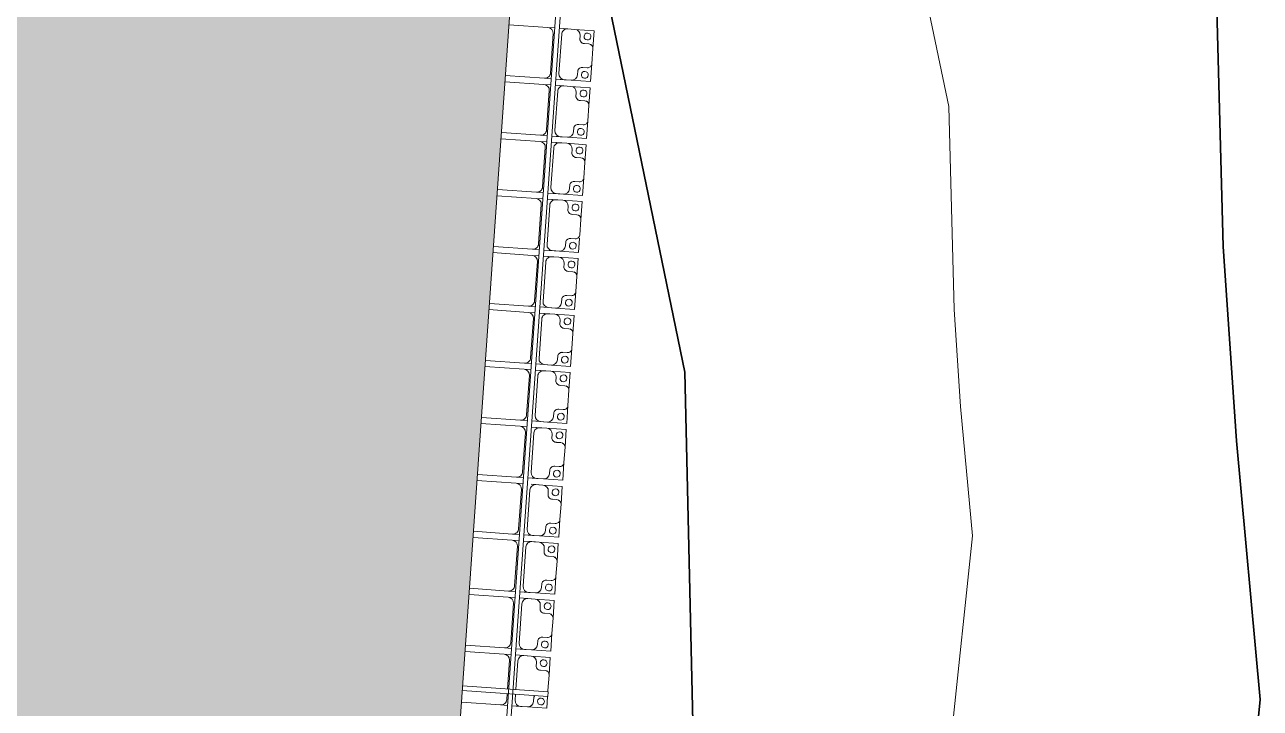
# Model space of a CAD drawing. Header units: millimetres. Extents: x -861324 to 439029, y -308065 to 694685.
# Drawn here: x 112860 to 123673, y 120251 to 126236 of the extents above; entities that cross this region are included whole.
import ezdxf

# ---------------------------------------------------------------- set-up
doc = ezdxf.new("R2010")
doc.units = ezdxf.units.MM
for name, color, linetype, lineweight in [('A-DETL-GENF', 92, 'Continuous', 9), ('A-DETL-THIN', 151, 'Continuous', 9), ('A-GENM', 13, 'Continuous', 9), ('C-TOPO-MAJR', 7, 'Continuous', 35), ('C-TOPO-MINR', 7, 'Continuous', 9), ('S-BEAM', 12, 'Continuous', 9)]:
    doc.layers.add(name, color=color, linetype=linetype, lineweight=lineweight)

# ---------------------------------------------------------------- blocks, each defined once
blk = doc.blocks.new('Dai phaodi lai - DẢI PHAO ĐI LẠI-38152-BỐ TRÍ BÈ PIN HỒ BẢN MÒNG')
at = {"layer": 'A-GENM', "color": 7}
for p, q in [((59777, 748), (59933, 748)), ((59777, 579), (59777, 748)), ((59777, 748), (59777, 579)), ((59933, 748), (59777, 748)), ((59895, 710), (59895, 671)), ((60067, 748), (59933, 748)), ((60067, 748), (60223, 748)), ((60223, 748), (60067, 748)), ((60105, 671), (60105, 710)), ((60105, 671), (60105, 710)), ((60105, 710), (60105, 671)), ((60223, 748), (60223, 579)), ((60223, 579), (60223, 748)), ((60277, 748), (60433, 748)), ((60277, 579), (60277, 748)), ((60277, 748), (60277, 579)), ((60433, 748), (60277, 748)), ((60395, 710), (60395, 671)), ((60567, 748), (60433, 748)), ((60567, 748), (60723, 748)), ((60723, 748), (60567, 748)), ((60605, 671), (60605, 710)), ((60605, 671), (60605, 710)), ((60605, 710), (60605, 671)), ((60723, 748), (60723, 579)), ((60723, 579), (60723, 748)), ((60777, 748), (60933, 748)), ((60777, 579), (60777, 748)), ((60777, 748), (60777, 579)), ((60933, 748), (60777, 748)), ((60895, 710), (60895, 671)), ((61067, 748), (60933, 748)), ((61067, 748), (61223, 748)), ((61223, 748), (61067, 748)), ((61105, 671), (61105, 710)), ((61105, 671), (61105, 710)), ((61105, 710), (61105, 671)), ((61223, 748), (61223, 579)), ((61223, 579), (61223, 748)), ((61277, 748), (61433, 748)), ((61277, 579), (61277, 748)), ((61277, 748), (61277, 579)), ((61433, 748), (61277, 748)), ((61395, 710), (61395, 671)), ((61567, 748), (61433, 748)), ((61598, 748), (61723, 748)), ((61723, 748), (61598, 748)), ((61605, 671), (61605, 710)), ((61605, 671), (61605, 710)), ((61605, 710), (61605, 671)), ((61723, 748), (61723, 579)), ((61723, 579), (61723, 748)), ((61777, 748), (61933, 748)), ((61777, 579), (61777, 748)), ((61777, 748), (61777, 579)), ((61933, 748), (61777, 748)), ((61895, 710), (61895, 671)), ((62067, 748), (61933, 748)), ((62067, 748), (62223, 748)), ((62223, 748), (62067, 748)), ((62105, 671), (62105, 710)), ((62105, 671), (62105, 710)), ((62105, 710), (62105, 671)), ((62223, 748), (62223, 579)), ((62223, 579), (62223, 748)), ((62277, 748), (62433, 748)), ((62277, 579), (62277, 748)), ((62277, 748), (62277, 579)), ((62433, 748), (62277, 748)), ((62395, 710), (62395, 671)), ((62567, 748), (62433, 748)), ((62567, 748), (62723, 748)), ((62723, 748), (62567, 748)), ((62605, 671), (62605, 710)), ((62605, 671), (62605, 710)), ((62605, 710), (62605, 671)), ((62723, 748), (62723, 579)), ((62723, 579), (62723, 748)), ((62777, 748), (62933, 748)), ((62777, 579), (62777, 748)), ((62777, 748), (62777, 579)), ((62933, 748), (62777, 748)), ((62895, 710), (62895, 671)), ((63067, 748), (62933, 748)), ((63067, 748), (63223, 748)), ((63223, 748), (63067, 748)), ((63105, 671), (63105, 710)), ((63105, 671), (63105, 710)), ((63105, 710), (63105, 671)), ((63223, 748), (63223, 579)), ((63223, 579), (63223, 748)), ((63277, 748), (63433, 748)), ((63277, 579), (63277, 748)), ((63277, 748), (63277, 579)), ((63433, 748), (63277, 748)), ((63395, 710), (63395, 671)), ((63567, 748), (63433, 748)), ((63567, 748), (63723, 748)), ((63723, 748), (63567, 748)), ((63605, 671), (63605, 710)), ((63605, 671), (63605, 710)), ((63605, 710), (63605, 671)), ((63723, 748), (63723, 579)), ((63723, 579), (63723, 748)), ((63777, 748), (63933, 748)), ((63777, 579), (63777, 748)), ((63777, 748), (63777, 579)), ((63933, 748), (63777, 748)), ((63895, 710), (63895, 671)), ((64067, 748), (63933, 748)), ((64067, 748), (64223, 748)), ((64223, 748), (64067, 748)), ((64105, 671), (64105, 710)), ((64105, 671), (64105, 710)), ((64105, 710), (64105, 671)), ((64223, 748), (64223, 579)), ((64223, 579), (64223, 748)), ((64277, 748), (64433, 748)), ((64277, 579), (64277, 748)), ((64277, 748), (64277, 579)), ((64433, 748), (64277, 748)), ((64395, 710), (64395, 671)), ((64567, 748), (64433, 748)), ((64567, 748), (64723, 748)), ((64723, 748), (64567, 748)), ((64605, 671), (64605, 710)), ((64605, 671), (64605, 710)), ((64605, 710), (64605, 671)), ((64723, 748), (64723, 579)), ((64723, 579), (64723, 748)), ((64777, 748), (64933, 748)), ((64777, 579), (64777, 748)), ((64777, 748), (64777, 579)), ((64933, 748), (64777, 748)), ((64895, 710), (64895, 671)), ((65067, 748), (64933, 748)), ((65067, 748), (65223, 748)), ((65223, 748), (65067, 748)), ((65105, 671), (65105, 710)), ((65105, 671), (65105, 710)), ((65105, 710), (65105, 671)), ((65223, 748), (65223, 579)), ((65223, 579), (65223, 748)), ((65277, 748), (65433, 748)), ((65277, 579), (65277, 748)), ((65277, 748), (65277, 579)), ((65433, 748), (65277, 748)), ((65395, 710), (65395, 671)), ((65567, 748), (65433, 748)), ((65620, 748), (65723, 748)), ((65723, 748), (65620, 748)), ((65723, 748), (65723, 579)), ((65723, 579), (65723, 748)), ((59777, 579), (59777, 517)), ((59864, 629), (59827, 629)), ((59864, 629), (59827, 629)), ((59827, 629), (59864, 629)), ((60173, 629), (60136, 629)), ((60173, 629), (60136, 629)), ((60136, 629), (60173, 629)), ((60223, 517), (60223, 579)), ((60277, 579), (60277, 517)), ((60364, 629), (60327, 629)), ((60364, 629), (60327, 629)), ((60327, 629), (60364, 629)), ((60673, 629), (60636, 629)), ((60673, 629), (60636, 629)), ((60636, 629), (60673, 629)), ((60723, 517), (60723, 579)), ((60777, 579), (60777, 517)), ((60864, 629), (60827, 629)), ((60864, 629), (60827, 629)), ((60827, 629), (60864, 629)), ((61173, 629), (61136, 629)), ((61173, 629), (61136, 629)), ((61136, 629), (61173, 629)), ((61223, 517), (61223, 579)), ((61277, 579), (61277, 517)), ((61364, 629), (61327, 629)), ((61364, 629), (61327, 629)), ((61327, 629), (61364, 629)), ((61673, 629), (61636, 629)), ((61673, 629), (61636, 629)), ((61636, 629), (61673, 629)), ((61723, 517), (61723, 579)), ((61777, 579), (61777, 517)), ((61864, 629), (61827, 629)), ((61864, 629), (61827, 629)), ((61827, 629), (61864, 629)), ((62173, 629), (62136, 629)), ((62173, 629), (62136, 629)), ((62136, 629), (62173, 629)), ((62223, 517), (62223, 579)), ((62277, 579), (62277, 517)), ((62364, 629), (62327, 629)), ((62364, 629), (62327, 629)), ((62327, 629), (62364, 629)), ((62673, 629), (62636, 629)), ((62673, 629), (62636, 629)), ((62636, 629), (62673, 629)), ((62723, 517), (62723, 579)), ((62777, 579), (62777, 517)), ((62864, 629), (62827, 629)), ((62864, 629), (62827, 629)), ((62827, 629), (62864, 629)), ((63173, 629), (63136, 629)), ((63173, 629), (63136, 629)), ((63136, 629), (63173, 629)), ((63223, 517), (63223, 579)), ((63277, 579), (63277, 517)), ((63364, 629), (63327, 629)), ((63364, 629), (63327, 629)), ((63327, 629), (63364, 629)), ((63673, 629), (63636, 629)), ((63673, 629), (63636, 629)), ((63636, 629), (63673, 629)), ((63723, 517), (63723, 579)), ((63777, 579), (63777, 517)), ((63864, 629), (63827, 629)), ((63864, 629), (63827, 629)), ((63827, 629), (63864, 629)), ((64173, 629), (64136, 629)), ((64173, 629), (64136, 629)), ((64136, 629), (64173, 629)), ((64223, 517), (64223, 579)), ((64277, 579), (64277, 517)), ((64364, 629), (64327, 629)), ((64364, 629), (64327, 629)), ((64327, 629), (64364, 629)), ((64673, 629), (64636, 629)), ((64673, 629), (64636, 629)), ((64636, 629), (64673, 629)), ((64723, 517), (64723, 579)), ((64777, 579), (64777, 517)), ((64864, 629), (64827, 629)), ((64864, 629), (64827, 629)), ((64827, 629), (64864, 629)), ((65173, 629), (65136, 629)), ((65173, 629), (65136, 629)), ((65136, 629), (65173, 629)), ((65223, 517), (65223, 579)), ((65277, 579), (65277, 517)), ((65364, 629), (65327, 629)), ((65364, 629), (65327, 629)), ((65327, 629), (65364, 629)), ((65673, 629), (65636, 629)), ((65673, 629), (65636, 629)), ((65636, 629), (65673, 629)), ((65723, 517), (65723, 579)), ((59777, 443), (59777, 517)), ((59827, 467), (60173, 467)), ((60223, 517), (60223, 443)), ((60277, 443), (60277, 517)), ((60327, 467), (60673, 467)), ((60723, 517), (60723, 443)), ((60777, 443), (60777, 517)), ((60827, 467), (61173, 467)), ((61223, 517), (61223, 443)), ((61277, 443), (61277, 517)), ((61327, 467), (61673, 467)), ((61723, 517), (61723, 443)), ((61777, 443), (61777, 517)), ((61827, 467), (62173, 467)), ((62223, 517), (62223, 443)), ((62277, 443), (62277, 517)), ((62327, 467), (62673, 467)), ((62723, 517), (62723, 443)), ((62777, 443), (62777, 517)), ((62827, 467), (63173, 467)), ((63223, 517), (63223, 443)), ((63277, 443), (63277, 517)), ((63327, 467), (63673, 467)), ((63723, 517), (63723, 443)), ((63777, 475), (63777, 517)), ((63827, 467), (64173, 467)), ((64223, 517), (64223, 443)), ((64277, 443), (64277, 517)), ((64327, 467), (64673, 467)), ((64723, 517), (64723, 443)), ((64777, 443), (64777, 517)), ((64827, 467), (65173, 467)), ((65223, 517), (65223, 443)), ((65277, 443), (65277, 517)), ((65327, 467), (65580, 467)), ((65620, 467), (65673, 467)), ((65723, 517), (65723, 443)), ((59777, 343), (59777, 403)), ((59777, 343), (59777, 0)), ((60173, 393), (59827, 393)), ((60223, 403), (60223, 343)), ((60223, 0), (60223, 343)), ((60277, 343), (60277, 403)), ((60277, 343), (60277, 0)), ((60673, 393), (60327, 393)), ((60723, 403), (60723, 343)), ((60723, 0), (60723, 343)), ((60777, 343), (60777, 403)), ((60777, 343), (60777, 0)), ((61173, 393), (60827, 393)), ((61223, 403), (61223, 343)), ((61223, 0), (61223, 343)), ((61277, 343), (61277, 403)), ((61277, 343), (61277, 0)), ((61673, 393), (61327, 393)), ((61723, 403), (61723, 343)), ((61723, 0), (61723, 343)), ((61777, 343), (61777, 403)), ((61777, 343), (61777, 0)), ((62173, 393), (61827, 393)), ((62223, 403), (62223, 343)), ((62223, 0), (62223, 343)), ((62277, 343), (62277, 403)), ((62277, 343), (62277, 0)), ((62673, 393), (62327, 393)), ((62723, 403), (62723, 343)), ((62723, 0), (62723, 343)), ((62777, 343), (62777, 403)), ((62777, 343), (62777, 0)), ((63173, 393), (62827, 393)), ((63223, 403), (63223, 343)), ((63223, 0), (63223, 343)), ((63277, 343), (63277, 403)), ((63277, 343), (63277, 0)), ((63673, 393), (63327, 393)), ((63723, 403), (63723, 343)), ((63723, 0), (63723, 343)), ((63777, 343), (63777, 403)), ((63777, 343), (63777, 0)), ((64173, 393), (63827, 393)), ((64223, 403), (64223, 343)), ((64223, 0), (64223, 343)), ((64277, 343), (64277, 403)), ((64277, 343), (64277, 0)), ((64673, 393), (64327, 393)), ((64723, 403), (64723, 343)), ((64723, 0), (64723, 343)), ((64777, 343), (64777, 403)), ((64777, 343), (64777, 0)), ((65173, 393), (64827, 393)), ((65223, 403), (65223, 343)), ((65223, 0), (65223, 343)), ((65277, 343), (65277, 403)), ((65277, 343), (65277, 0)), ((65580, 393), (65327, 393)), ((65673, 393), (65620, 393)), ((65723, 403), (65723, 343)), ((65723, 0), (65723, 343))]:
    blk.add_line(p, q, dxfattribs=at)
at = {"layer": 'A-GENM', "color": 9}
for p, q in [((60105, 710), (60105, 671)), ((60605, 710), (60605, 671)), ((61105, 710), (61105, 671)), ((61605, 710), (61605, 671)), ((62105, 710), (62105, 671)), ((62605, 710), (62605, 671)), ((63105, 710), (63105, 671)), ((63605, 710), (63605, 671)), ((64105, 710), (64105, 671)), ((64605, 710), (64605, 671)), ((65105, 710), (65105, 671)), ((59777, 443), (59777, 579)), ((59827, 629), (59864, 629)), ((60136, 629), (60173, 629)), ((60223, 579), (60223, 443)), ((60277, 443), (60277, 579)), ((60327, 629), (60364, 629)), ((60636, 629), (60673, 629)), ((60723, 579), (60723, 443)), ((60777, 443), (60777, 579)), ((60827, 629), (60864, 629)), ((61136, 629), (61173, 629)), ((61223, 579), (61223, 443)), ((61277, 443), (61277, 579)), ((61327, 629), (61364, 629)), ((61636, 629), (61673, 629)), ((61723, 579), (61723, 443)), ((61777, 443), (61777, 579)), ((61827, 629), (61864, 629)), ((62136, 629), (62173, 629)), ((62223, 579), (62223, 443)), ((62277, 443), (62277, 579)), ((62327, 629), (62364, 629)), ((62636, 629), (62673, 629)), ((62723, 579), (62723, 443)), ((62777, 443), (62777, 579)), ((62827, 629), (62864, 629)), ((63136, 629), (63173, 629)), ((63223, 579), (63223, 443)), ((63277, 443), (63277, 579)), ((63327, 629), (63364, 629)), ((63636, 629), (63673, 629)), ((63723, 579), (63723, 443)), ((63777, 475), (63777, 579)), ((63827, 629), (63864, 629)), ((64136, 629), (64173, 629)), ((64223, 579), (64223, 443)), ((64277, 443), (64277, 579)), ((64327, 629), (64364, 629)), ((64636, 629), (64673, 629)), ((64723, 579), (64723, 443)), ((64777, 443), (64777, 579)), ((64827, 629), (64864, 629)), ((65136, 629), (65173, 629)), ((65223, 579), (65223, 443)), ((65277, 443), (65277, 579)), ((65327, 629), (65364, 629)), ((65636, 629), (65673, 629)), ((65723, 579), (65723, 443)), ((59777, 343), (59777, 403)), ((60223, 403), (60223, 343)), ((60277, 343), (60277, 403)), ((60723, 403), (60723, 343)), ((60777, 343), (60777, 403)), ((61223, 403), (61223, 343)), ((61277, 343), (61277, 403)), ((61723, 403), (61723, 343)), ((61777, 343), (61777, 403)), ((62223, 403), (62223, 343)), ((62277, 343), (62277, 403)), ((62723, 403), (62723, 343)), ((62777, 343), (62777, 403)), ((63223, 403), (63223, 343)), ((63277, 343), (63277, 403)), ((63723, 403), (63723, 343)), ((63777, 343), (63777, 403)), ((64223, 403), (64223, 343)), ((64277, 343), (64277, 403)), ((64723, 403), (64723, 343)), ((64777, 343), (64777, 403)), ((65223, 403), (65223, 343)), ((65277, 343), (65277, 403)), ((65723, 403), (65723, 343))]:
    blk.add_line(p, q, dxfattribs=at)
at = {"layer": 'A-GENM', "color": 7}
for centre, radius, start, end in [((59832, 693), 30, 90, 270), ((59832, 693), 30, 90, 270), ((59832, 693), 30, 270, 90), ((59832, 693), 30, 270, 90), ((59855, 668), 40, 283.1885, 3.5081), ((59855, 668), 40, 309.9617, 3.5081), ((59855, 668), 40, 309.9617, 3.5081), ((59933, 710), 38, 90, 180), ((59933, 710), 38, 135, 165), ((59933, 710), 38, 135, 165), ((60067, 710), 38, 360, 90), ((60067, 710), 38, 0, 45), ((60067, 710), 38, 0, 45), ((60145, 668), 40, 176.4919, 256.8115), ((60145, 668), 40, 176.4919, 216.6517), ((60145, 668), 40, 176.4919, 216.6517), ((60168, 693), 30, 90, 270), ((60168, 693), 30, 90, 270), ((60168, 693), 30, 270, 90), ((60168, 693), 30, 270, 90), ((60332, 693), 30, 90, 270), ((60332, 693), 30, 90, 270), ((60332, 693), 30, 270, 90), ((60332, 693), 30, 270, 90), ((60355, 668), 40, 283.1885, 3.5081), ((60355, 668), 40, 309.9617, 3.5081), ((60355, 668), 40, 309.9617, 3.5081), ((60433, 710), 38, 90, 180), ((60433, 710), 38, 135, 165), ((60433, 710), 38, 135, 165), ((60567, 710), 38, 360, 90), ((60567, 710), 38, 0, 45), ((60567, 710), 38, 0, 45), ((60645, 668), 40, 176.4919, 256.8115), ((60645, 668), 40, 176.4919, 216.6517), ((60645, 668), 40, 176.4919, 216.6517), ((60668, 693), 30, 90, 270), ((60668, 693), 30, 90, 270), ((60668, 693), 30, 270, 90), ((60668, 693), 30, 270, 90), ((60832, 693), 30, 90, 270), ((60832, 693), 30, 90, 270), ((60832, 693), 30, 270, 90), ((60832, 693), 30, 270, 90), ((60855, 668), 40, 283.1885, 3.5081), ((60855, 668), 40, 309.9617, 3.5081), ((60855, 668), 40, 309.9617, 3.5081), ((60933, 710), 38, 90, 180), ((60933, 710), 38, 135, 165), ((60933, 710), 38, 135, 165), ((61067, 710), 38, 360, 90), ((61067, 710), 38, 0, 45), ((61067, 710), 38, 0, 45), ((61145, 668), 40, 176.4919, 256.8115), ((61145, 668), 40, 176.4919, 216.6517), ((61145, 668), 40, 176.4919, 216.6517), ((61168, 693), 30, 90, 270), ((61168, 693), 30, 90, 270), ((61168, 693), 30, 270, 90), ((61168, 693), 30, 270, 90), ((61332, 693), 30, 90, 270), ((61332, 693), 30, 90, 270), ((61332, 693), 30, 270, 90), ((61332, 693), 30, 270, 90), ((61355, 668), 40, 283.1885, 3.5081), ((61355, 668), 40, 309.9617, 3.5081), ((61355, 668), 40, 309.9617, 3.5081), ((61433, 710), 38, 90, 180), ((61433, 710), 38, 135, 165), ((61433, 710), 38, 135, 165), ((61567, 710), 38, 360, 90), ((61567, 710), 38, 0, 45), ((61567, 710), 38, 0, 45), ((61645, 668), 40, 176.4919, 256.8115), ((61645, 668), 40, 176.4919, 216.6517), ((61645, 668), 40, 176.4919, 216.6517), ((61668, 693), 30, 90, 270), ((61668, 693), 30, 90, 270), ((61668, 693), 30, 270, 90), ((61668, 693), 30, 270, 90), ((61832, 693), 30, 90, 270), ((61832, 693), 30, 90, 270), ((61832, 693), 30, 270, 90), ((61832, 693), 30, 270, 90), ((61855, 668), 40, 283.1885, 3.5081), ((61855, 668), 40, 309.9617, 3.5081), ((61855, 668), 40, 309.9617, 3.5081), ((61933, 710), 38, 90, 180), ((61933, 710), 38, 135, 165), ((61933, 710), 38, 135, 165), ((62067, 710), 38, 360, 90), ((62067, 710), 38, 0, 45), ((62067, 710), 38, 0, 45), ((62145, 668), 40, 176.4919, 256.8115), ((62145, 668), 40, 176.4919, 216.6517), ((62145, 668), 40, 176.4919, 216.6517), ((62168, 693), 30, 90, 270), ((62168, 693), 30, 90, 270), ((62168, 693), 30, 270, 90), ((62168, 693), 30, 270, 90), ((62332, 693), 30, 90, 270), ((62332, 693), 30, 90, 270), ((62332, 693), 30, 270, 90), ((62332, 693), 30, 270, 90), ((62355, 668), 40, 283.1885, 3.5081), ((62355, 668), 40, 309.9617, 3.5081), ((62355, 668), 40, 309.9617, 3.5081), ((62433, 710), 38, 90, 180), ((62433, 710), 38, 135, 165), ((62433, 710), 38, 135, 165), ((62567, 710), 38, 360, 90), ((62567, 710), 38, 0, 45), ((62567, 710), 38, 0, 45), ((62645, 668), 40, 176.4919, 256.8115), ((62645, 668), 40, 176.4919, 216.6517), ((62645, 668), 40, 176.4919, 216.6517), ((62668, 693), 30, 90, 270), ((62668, 693), 30, 90, 270), ((62668, 693), 30, 270, 90), ((62668, 693), 30, 270, 90), ((62832, 693), 30, 90, 270), ((62832, 693), 30, 90, 270), ((62832, 693), 30, 270, 90), ((62832, 693), 30, 270, 90), ((62855, 668), 40, 283.1885, 3.5081), ((62855, 668), 40, 309.9617, 3.5081), ((62855, 668), 40, 309.9617, 3.5081), ((62933, 710), 38, 90, 180), ((62933, 710), 38, 135, 165), ((62933, 710), 38, 135, 165), ((63067, 710), 38, 360, 90), ((63067, 710), 38, 0, 45), ((63067, 710), 38, 0, 45), ((63145, 668), 40, 176.4919, 256.8115), ((63145, 668), 40, 176.4919, 216.6517), ((63145, 668), 40, 176.4919, 216.6517), ((63168, 693), 30, 90, 270), ((63168, 693), 30, 90, 270), ((63168, 693), 30, 270, 90), ((63168, 693), 30, 270, 90), ((63332, 693), 30, 90, 270), ((63332, 693), 30, 90, 270), ((63332, 693), 30, 270, 90), ((63332, 693), 30, 270, 90), ((63355, 668), 40, 283.1885, 3.5081), ((63355, 668), 40, 309.9617, 3.5081), ((63355, 668), 40, 309.9617, 3.5081), ((63433, 710), 38, 90, 180), ((63433, 710), 38, 135, 165), ((63433, 710), 38, 135, 165), ((63567, 710), 38, 360, 90), ((63567, 710), 38, 0, 45), ((63567, 710), 38, 0, 45), ((63645, 668), 40, 176.4919, 256.8115), ((63645, 668), 40, 176.4919, 216.6517), ((63645, 668), 40, 176.4919, 216.6517), ((63668, 693), 30, 90, 270), ((63668, 693), 30, 90, 270), ((63668, 693), 30, 270, 90), ((63668, 693), 30, 270, 90), ((63832, 693), 30, 90, 270), ((63832, 693), 30, 90, 270), ((63832, 693), 30, 270, 90), ((63832, 693), 30, 270, 90), ((63855, 668), 40, 283.1885, 3.5081), ((63855, 668), 40, 309.9617, 3.5081), ((63855, 668), 40, 309.9617, 3.5081), ((63933, 710), 38, 90, 180), ((63933, 710), 38, 135, 165), ((63933, 710), 38, 135, 165), ((64067, 710), 38, 360, 90), ((64067, 710), 38, 0, 45), ((64067, 710), 38, 0, 45), ((64145, 668), 40, 176.4919, 256.8115), ((64145, 668), 40, 176.4919, 216.6517), ((64145, 668), 40, 176.4919, 216.6517), ((64168, 693), 30, 90, 270), ((64168, 693), 30, 90, 270), ((64168, 693), 30, 270, 90), ((64168, 693), 30, 270, 90), ((64332, 693), 30, 90, 270), ((64332, 693), 30, 90, 270), ((64332, 693), 30, 270, 90), ((64332, 693), 30, 270, 90), ((64355, 668), 40, 283.1885, 3.5081), ((64355, 668), 40, 309.9617, 3.5081), ((64355, 668), 40, 309.9617, 3.5081), ((64433, 710), 38, 90, 180), ((64433, 710), 38, 135, 165), ((64433, 710), 38, 135, 165), ((64567, 710), 38, 360, 90), ((64567, 710), 38, 0, 45), ((64567, 710), 38, 0, 45), ((64645, 668), 40, 176.4919, 256.8115), ((64645, 668), 40, 176.4919, 216.6517), ((64645, 668), 40, 176.4919, 216.6517), ((64668, 693), 30, 90, 270), ((64668, 693), 30, 90, 270), ((64668, 693), 30, 270, 90), ((64668, 693), 30, 270, 90), ((64832, 693), 30, 90, 270), ((64832, 693), 30, 90, 270), ((64832, 693), 30, 270, 90), ((64832, 693), 30, 270, 90), ((64855, 668), 40, 283.1885, 3.5081), ((64855, 668), 40, 309.9617, 3.5081), ((64855, 668), 40, 309.9617, 3.5081), ((64933, 710), 38, 90, 180), ((64933, 710), 38, 135, 165), ((64933, 710), 38, 135, 165), ((65067, 710), 38, 360, 90), ((65067, 710), 38, 0, 45), ((65067, 710), 38, 0, 45), ((65145, 668), 40, 176.4919, 256.8115), ((65145, 668), 40, 176.4919, 216.6517), ((65145, 668), 40, 176.4919, 216.6517), ((65168, 693), 30, 90, 270), ((65168, 693), 30, 90, 270), ((65168, 693), 30, 270, 90), ((65168, 693), 30, 270, 90), ((65332, 693), 30, 90, 270), ((65332, 693), 30, 90, 270), ((65332, 693), 30, 270, 90), ((65332, 693), 30, 270, 90), ((65355, 668), 40, 283.1885, 3.5081), ((65355, 668), 40, 309.9617, 3.5081), ((65355, 668), 40, 309.9617, 3.5081), ((65433, 710), 38, 90, 180), ((65433, 710), 38, 135, 165), ((65433, 710), 38, 135, 165), ((65567, 710), 38, 75, 90), ((65668, 693), 30, 90, 270), ((65668, 693), 30, 90, 270), ((65668, 693), 30, 270, 90), ((65668, 693), 30, 270, 90), ((59827, 579), 50, 90, 180), ((59827, 579), 50, 90, 180), ((59827, 579), 50, 90, 180), ((59855, 668), 40, 283.1885, 296.5751), ((59855, 668), 40, 283.1885, 296.5751), ((60145, 668), 40, 243.4249, 256.8115), ((60145, 668), 40, 243.4249, 256.8115), ((60173, 579), 50, 0, 90), ((60173, 579), 50, 0, 90), ((60173, 579), 50, 0, 90), ((60327, 579), 50, 90, 180), ((60327, 579), 50, 90, 180), ((60327, 579), 50, 90, 180), ((60355, 668), 40, 283.1885, 296.5751), ((60355, 668), 40, 283.1885, 296.5751), ((60645, 668), 40, 243.4249, 256.8115), ((60645, 668), 40, 243.4249, 256.8115), ((60673, 579), 50, 0, 90), ((60673, 579), 50, 0, 90), ((60673, 579), 50, 0, 90), ((60827, 579), 50, 90, 180), ((60827, 579), 50, 90, 180), ((60827, 579), 50, 90, 180), ((60855, 668), 40, 283.1885, 296.5751), ((60855, 668), 40, 283.1885, 296.5751), ((61145, 668), 40, 243.4249, 256.8115), ((61145, 668), 40, 243.4249, 256.8115), ((61173, 579), 50, 0, 90), ((61173, 579), 50, 0, 90), ((61173, 579), 50, 0, 90), ((61327, 579), 50, 90, 180), ((61327, 579), 50, 90, 180), ((61327, 579), 50, 90, 180), ((61355, 668), 40, 283.1885, 296.5751), ((61355, 668), 40, 283.1885, 296.5751), ((61645, 668), 40, 243.4249, 256.8115), ((61645, 668), 40, 243.4249, 256.8115), ((61673, 579), 50, 0, 90), ((61673, 579), 50, 0, 90), ((61673, 579), 50, 0, 90), ((61827, 579), 50, 90, 180), ((61827, 579), 50, 90, 180), ((61827, 579), 50, 90, 180), ((61855, 668), 40, 283.1885, 296.5751), ((61855, 668), 40, 283.1885, 296.5751), ((62145, 668), 40, 243.4249, 256.8115), ((62145, 668), 40, 243.4249, 256.8115), ((62173, 579), 50, 0, 90), ((62173, 579), 50, 0, 90), ((62173, 579), 50, 0, 90), ((62327, 579), 50, 90, 180), ((62327, 579), 50, 90, 180), ((62327, 579), 50, 90, 180), ((62355, 668), 40, 283.1885, 296.5751), ((62355, 668), 40, 283.1885, 296.5751), ((62645, 668), 40, 243.4249, 256.8115), ((62645, 668), 40, 243.4249, 256.8115), ((62673, 579), 50, 0, 90), ((62673, 579), 50, 0, 90), ((62673, 579), 50, 0, 90), ((62827, 579), 50, 90, 180), ((62827, 579), 50, 90, 180), ((62827, 579), 50, 90, 180), ((62855, 668), 40, 283.1885, 296.5751), ((62855, 668), 40, 283.1885, 296.5751), ((63145, 668), 40, 243.4249, 256.8115), ((63145, 668), 40, 243.4249, 256.8115), ((63173, 579), 50, 0, 90), ((63173, 579), 50, 0, 90), ((63173, 579), 50, 0, 90), ((63327, 579), 50, 90, 180), ((63327, 579), 50, 90, 180), ((63327, 579), 50, 90, 180), ((63355, 668), 40, 283.1885, 296.5751), ((63355, 668), 40, 283.1885, 296.5751), ((63645, 668), 40, 243.4249, 256.8115), ((63645, 668), 40, 243.4249, 256.8115), ((63673, 579), 50, 0, 90), ((63673, 579), 50, 0, 90), ((63673, 579), 50, 0, 90), ((63827, 579), 50, 90, 180), ((63827, 579), 50, 90, 180), ((63827, 579), 50, 90, 180), ((63855, 668), 40, 283.1885, 296.5751), ((63855, 668), 40, 283.1885, 296.5751), ((64145, 668), 40, 243.4249, 256.8115), ((64145, 668), 40, 243.4249, 256.8115), ((64173, 579), 50, 0, 90), ((64173, 579), 50, 0, 90), ((64173, 579), 50, 0, 90), ((64327, 579), 50, 90, 180), ((64327, 579), 50, 90, 180), ((64327, 579), 50, 90, 180), ((64355, 668), 40, 283.1885, 296.5751), ((64355, 668), 40, 283.1885, 296.5751), ((64645, 668), 40, 243.4249, 256.8115), ((64645, 668), 40, 243.4249, 256.8115), ((64673, 579), 50, 0, 90), ((64673, 579), 50, 0, 90), ((64673, 579), 50, 0, 90), ((64827, 579), 50, 90, 180), ((64827, 579), 50, 90, 180), ((64827, 579), 50, 90, 180), ((64855, 668), 40, 283.1885, 296.5751), ((64855, 668), 40, 283.1885, 296.5751), ((65145, 668), 40, 243.4249, 256.8115), ((65145, 668), 40, 243.4249, 256.8115), ((65173, 579), 50, 0, 90), ((65173, 579), 50, 0, 90), ((65173, 579), 50, 0, 90), ((65327, 579), 50, 90, 180), ((65327, 579), 50, 90, 180), ((65327, 579), 50, 90, 180), ((65355, 668), 40, 283.1885, 296.5751), ((65355, 668), 40, 283.1885, 296.5751), ((65645, 668), 40, 230.0383, 256.8115), ((65645, 668), 40, 243.4249, 256.8115), ((65645, 668), 40, 243.4249, 256.8115), ((65673, 579), 50, 0, 90), ((65673, 579), 50, 0, 90), ((65673, 579), 50, 0, 90), ((59827, 517), 50, 180, 270), ((60173, 517), 50, 270, 0), ((60327, 517), 50, 180, 270), ((60673, 517), 50, 270, 0), ((60827, 517), 50, 180, 270), ((61173, 517), 50, 270, 0), ((61327, 517), 50, 180, 270), ((61673, 517), 50, 270, 0), ((61827, 517), 50, 180, 270), ((62173, 517), 50, 270, 0), ((62327, 517), 50, 180, 270), ((62673, 517), 50, 270, 0), ((62827, 517), 50, 180, 270), ((63173, 517), 50, 270, 0), ((63327, 517), 50, 180, 270), ((63673, 517), 50, 270, 0), ((63827, 517), 50, 180, 270), ((64173, 517), 50, 270, 0), ((64327, 517), 50, 180, 270), ((64673, 517), 50, 270, 0), ((64827, 517), 50, 180, 270), ((65173, 517), 50, 270, 0), ((65327, 517), 50, 180, 270), ((65673, 517), 50, 270, 0), ((59827, 343), 50, 90, 180), ((60173, 343), 50, 360, 90), ((60327, 343), 50, 90, 180), ((60673, 343), 50, 360, 90), ((60827, 343), 50, 90, 180), ((61173, 343), 50, 360, 90), ((61327, 343), 50, 90, 180), ((61673, 343), 50, 360, 90), ((61827, 343), 50, 90, 180), ((62173, 343), 50, 360, 90), ((62327, 343), 50, 90, 180), ((62673, 343), 50, 360, 90), ((62827, 343), 50, 90, 180), ((63173, 343), 50, 360, 90), ((63327, 343), 50, 90, 180), ((63673, 343), 50, 360, 90), ((63827, 343), 50, 90, 180), ((64173, 343), 50, 360, 90), ((64327, 343), 50, 90, 180), ((64673, 343), 50, 360, 90), ((64827, 343), 50, 90, 180), ((65173, 343), 50, 360, 90), ((65327, 343), 50, 90, 180), ((65673, 343), 50, 360, 90)]:
    blk.add_arc(centre, radius, start, end, dxfattribs=at)
at = {"layer": 'A-GENM', "color": 9}
for centre, radius, start, end in [((59855, 668), 40, 309.9617, 3.5081), ((59933, 710), 38, 135, 165), ((60067, 710), 38, 0, 45), ((60145, 668), 40, 176.4919, 216.6517), ((60355, 668), 40, 309.9617, 3.5081), ((60433, 710), 38, 135, 165), ((60567, 710), 38, 0, 45), ((60645, 668), 40, 176.4919, 216.6517), ((60855, 668), 40, 309.9617, 3.5081), ((60933, 710), 38, 135, 165), ((61067, 710), 38, 0, 45), ((61145, 668), 40, 176.4919, 216.6517), ((61355, 668), 40, 309.9617, 3.5081), ((61433, 710), 38, 135, 165), ((61567, 710), 38, 0, 45), ((61645, 668), 40, 176.4919, 216.6517), ((61855, 668), 40, 309.9617, 3.5081), ((61933, 710), 38, 135, 165), ((62067, 710), 38, 0, 45), ((62145, 668), 40, 176.4919, 216.6517), ((62355, 668), 40, 309.9617, 3.5081), ((62433, 710), 38, 135, 165), ((62567, 710), 38, 0, 45), ((62645, 668), 40, 176.4919, 216.6517), ((62855, 668), 40, 309.9617, 3.5081), ((62933, 710), 38, 135, 165), ((63067, 710), 38, 0, 45), ((63145, 668), 40, 176.4919, 216.6517), ((63355, 668), 40, 309.9617, 3.5081), ((63433, 710), 38, 135, 165), ((63567, 710), 38, 0, 45), ((63645, 668), 40, 176.4919, 216.6517), ((63855, 668), 40, 309.9617, 3.5081), ((63933, 710), 38, 135, 165), ((64067, 710), 38, 0, 45), ((64145, 668), 40, 176.4919, 216.6517), ((64355, 668), 40, 309.9617, 3.5081), ((64433, 710), 38, 135, 165), ((64567, 710), 38, 0, 45), ((64645, 668), 40, 176.4919, 216.6517), ((64855, 668), 40, 309.9617, 3.5081), ((64933, 710), 38, 135, 165), ((65067, 710), 38, 0, 45), ((65145, 668), 40, 176.4919, 216.6517), ((65355, 668), 40, 309.9617, 3.5081), ((65433, 710), 38, 135, 165), ((59827, 579), 50, 90, 180), ((59855, 668), 40, 283.1885, 296.5751), ((60145, 668), 40, 243.4249, 256.8115), ((60173, 579), 50, 0, 90), ((60327, 579), 50, 90, 180), ((60355, 668), 40, 283.1885, 296.5751), ((60645, 668), 40, 243.4249, 256.8115), ((60673, 579), 50, 0, 90), ((60827, 579), 50, 90, 180), ((60855, 668), 40, 283.1885, 296.5751), ((61145, 668), 40, 243.4249, 256.8115), ((61173, 579), 50, 0, 90), ((61327, 579), 50, 90, 180), ((61355, 668), 40, 283.1885, 296.5751), ((61645, 668), 40, 243.4249, 256.8115), ((61673, 579), 50, 0, 90), ((61827, 579), 50, 90, 180), ((61855, 668), 40, 283.1885, 296.5751), ((62145, 668), 40, 243.4249, 256.8115), ((62173, 579), 50, 0, 90), ((62327, 579), 50, 90, 180), ((62355, 668), 40, 283.1885, 296.5751), ((62645, 668), 40, 243.4249, 256.8115), ((62673, 579), 50, 0, 90), ((62827, 579), 50, 90, 180), ((62855, 668), 40, 283.1885, 296.5751), ((63145, 668), 40, 243.4249, 256.8115), ((63173, 579), 50, 0, 90), ((63327, 579), 50, 90, 180), ((63355, 668), 40, 283.1885, 296.5751), ((63645, 668), 40, 243.4249, 256.8115), ((63673, 579), 50, 0, 90), ((63827, 579), 50, 90, 180), ((63855, 668), 40, 283.1885, 296.5751), ((64145, 668), 40, 243.4249, 256.8115), ((64173, 579), 50, 0, 90), ((64327, 579), 50, 90, 180), ((64355, 668), 40, 283.1885, 296.5751), ((64645, 668), 40, 243.4249, 256.8115), ((64673, 579), 50, 0, 90), ((64827, 579), 50, 90, 180), ((64855, 668), 40, 283.1885, 296.5751), ((65145, 668), 40, 243.4249, 256.8115), ((65173, 579), 50, 0, 90), ((65327, 579), 50, 90, 180), ((65355, 668), 40, 283.1885, 296.5751), ((65645, 668), 40, 243.4249, 256.8115), ((65673, 579), 50, 0, 90)]:
    blk.add_arc(centre, radius, start, end, dxfattribs=at)
blk = doc.blocks.new('Dầm C52 - Dầm C52-37700-BỐ TRÍ BÈ PIN HỒ BẢN MÒNG')
at = {"layer": 'S-BEAM', "color": 7}
for p, q in [((-50563, 20), (50563, 20)), ((50563, -20), (-50563, -20))]:
    blk.add_line(p, q, dxfattribs=at)
blk = doc.blocks.new('Dầm C52 - Hộp 40x60-V67-BỐ TRÍ BÈ PIN HỒ BẢN MÒNG')
at = {"layer": 'S-BEAM', "color": 7}
for p, q in [((18854, 20), (19603, 20)), ((19603, 20), (19603, -20)), ((19603, -20), (18854, -20))]:
    blk.add_line(p, q, dxfattribs=at)
blk = doc.blocks.new('HOBANMONG_BEPIN 3_rvt-1-BỐ TRÍ BÈ PIN HỒ BẢN MÒNG')
at = {"layer": 'A-GENM', "lineweight": 9, "rotation": 265.9999999999981}
blk.add_blockref('Dai phaodi lai - DẢI PHAO ĐI LẠI-38152-BỐ TRÍ BÈ PIN HỒ BẢN MÒNG', (121267, 185867), dxfattribs=at)
at = {"layer": 'S-BEAM', "lineweight": 9}
for name, p, rotation in [('Dầm C52 - Dầm C52-37700-BỐ TRÍ BÈ PIN HỒ BẢN MÒNG', (118204, 135994), 85.9999999999988), ('Dầm C52 - Hộp 40x60-V67-BỐ TRÍ BÈ PIN HỒ BẢN MÒNG', (97883, 121742), 355.9999999999975)]:
    blk.add_blockref(name, p, dxfattribs=dict(at, rotation=rotation))

msp = doc.modelspace()

# ---------------------------------------------------------------- hatches: boundary and pattern name
at = {"layer": 'A-DETL-GENF'}
msp.add_hatch(color=8, dxfattribs=at).paths.add_polyline_path([(114292, 86120), (121267, 185867), (84213, 188458), (77238, 88712), (112925, 86216)])

# ---------------------------------------------------------------- linework, layer by layer
at = {"layer": 'A-DETL-THIN'}
msp.add_line((114292, 86120), (121267, 185867), dxfattribs=at)
at = {"layer": 'C-TOPO-MAJR'}
for p, q in [((123348, 124293), (123253, 127849)), ((118638, 123193), (117876, 126885)), ((123465, 122593), (123348, 124293)), ((118844, 114108), (118638, 123193)), ((123673, 120328), (123465, 122593)), ((122814, 112181), (123673, 120328))]:
    msp.add_line(p, q, dxfattribs=at)
at = {"layer": 'C-TOPO-MINR'}
for p, q in [((120946, 125521), (118594, 136920)), ((120993, 123743), (120946, 125521)), ((121051, 122893), (120993, 123743)), ((121155, 121761), (121051, 122893)), ((120726, 117687), (121155, 121761))]:
    msp.add_line(p, q, dxfattribs=at)

# ---------------------------------------------------------------- block references
at = {"lineweight": 5}
msp.add_blockref('HOBANMONG_BEPIN 3_rvt-1-BỐ TRÍ BÈ PIN HỒ BẢN MÒNG', (0, 0), dxfattribs=at)

doc.saveas('drawing.dxf')
